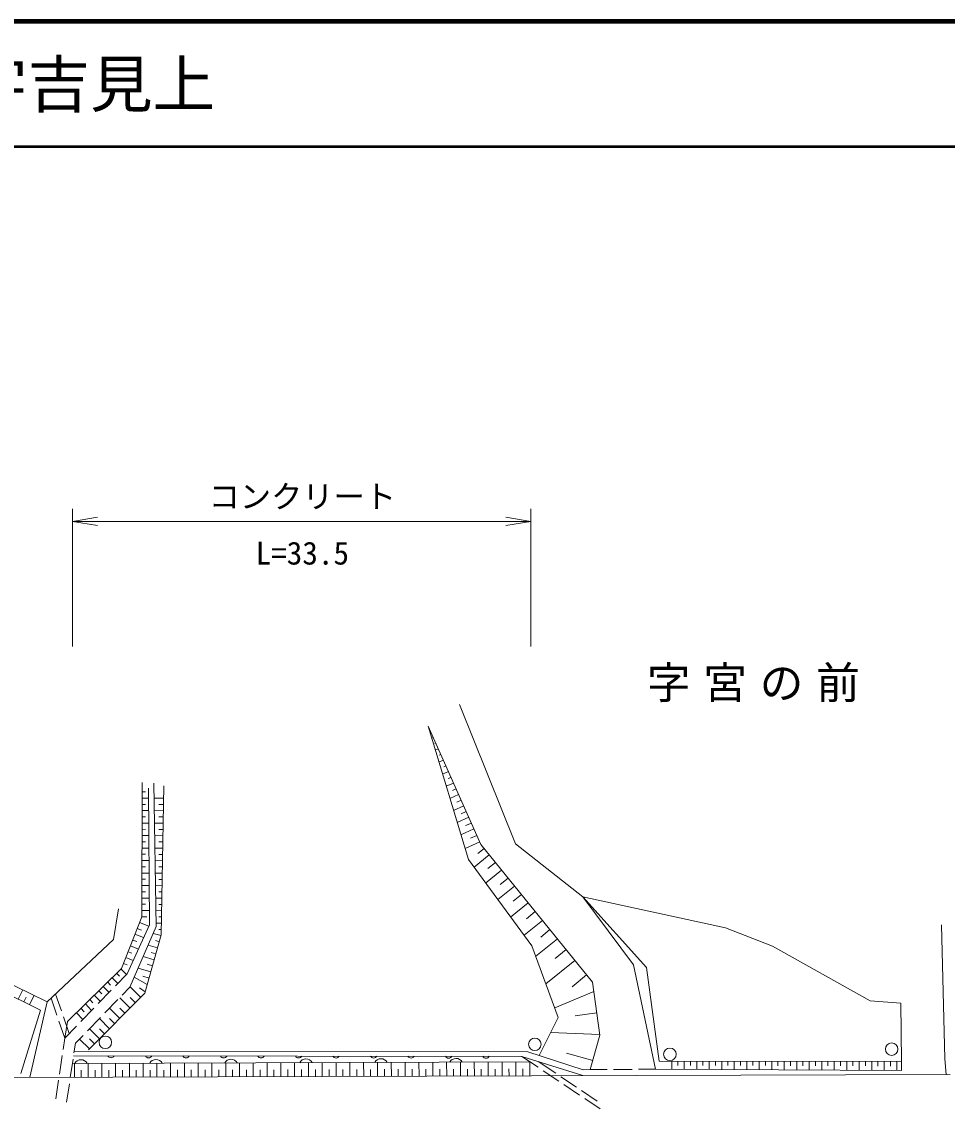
# Model space of a CAD drawing. Units: millimetres, scale not verified. Extents: x 40000 to 680000, y 20000 to 380000.
# Drawn here: x 429547 to 503604, y 293513 to 380000 of the extents above; entities that cross this region are included whole.
import ezdxf
from ezdxf.enums import TextEntityAlignment as Align

# ---------------------------------------------------------------- set-up
doc = ezdxf.new("R2010")
doc.units = ezdxf.units.MM
doc.header["$LTSCALE"] = 1000
doc.layers.add('M-BMK-HTXT', color=7, linetype='Continuous')
doc.layers.add('M-TTL-TXT', color=7, linetype='Continuous')
for name, color, linetype, lineweight in [('M-STR-HTXT', 7, 'Continuous', 13), ('M-TTL', 2, 'Continuous', 140), ('M-TTL-LINE', 7, 'Continuous', 50), ('M-WORK', 1, 'Continuous', 13)]:
    doc.layers.add(name, color=color, linetype=linetype, lineweight=lineweight)
doc.styles.add('ＭＳ ゴシック', font='')
doc.styles.get('ＭＳ ゴシック').set_extended_font_data('MS Gothic')

# ---------------------------------------------------------------- blocks, each defined once
blk = doc.blocks.new('open_arrow')
at = {"color": 0, "linetype": 'Continuous', "lineweight": -2}
blk.add_lwpolyline([(7.5, 1.25), (0, 0), (7.5, -1.25)], dxfattribs=at)

msp = doc.modelspace()

# ---------------------------------------------------------------- linework, layer by layer
at = {"layer": 'M-STR-HTXT'}
for p, q in [((433610, 330000), (433610, 341000)), ((470291, 330000), (470291, 341000)), ((433610, 340000), (470291, 340000))]:
    msp.add_line(p, q, dxfattribs=at)
at = {"layer": 'M-TTL'}
msp.add_line((680000, 380000), (40000, 380000), dxfattribs=at)
at = {"layer": 'M-TTL-LINE'}
msp.add_line((40000, 370000), (680000, 370000), dxfattribs=at)
at = {"layer": 'M-WORK'}
for p, q in [((469066, 314190), (464563, 325355)), ((466294, 314147), (462058, 323632)), ((462058, 323632), (465295, 312937)), ((462466, 322719), (462350, 322667)), ((462670, 322262), (462612, 322237)), ((462874, 321806), (462642, 321702)), ((463281, 320893), (462934, 320738)), ((463078, 321349), (462962, 321298)), ((463485, 320436), (463312, 320359)), ((463689, 319980), (463226, 319773)), ((463893, 319523), (463662, 319420)), ((439154, 308351), (439201, 319105)), ((439197, 318364), (439445, 318363)), ((439768, 307717), (439685, 318647)), ((440319, 307577), (440131, 319062)), ((440929, 318850), (440717, 306912)), ((464097, 319067), (463518, 318808)), ((464301, 318610), (464011, 318481)), ((431069, 300889), (397322, 317666)), ((397462, 318264), (431600, 301561)), ((439195, 317864), (439691, 317862)), ((440911, 317851), (440151, 317864)), ((464505, 318153), (463810, 317843)), ((464709, 317697), (464361, 317542)), ((439191, 316864), (439699, 316862)), ((439193, 317364), (439447, 317363)), ((440893, 316851), (440167, 316864)), ((440902, 317351), (440522, 317357)), ((464912, 317240), (464102, 316879)), ((465116, 316784), (464711, 316603)), ((439187, 315864), (439706, 315862)), ((439189, 316364), (439449, 316363)), ((440875, 315851), (440183, 315863)), ((440884, 316351), (440521, 316357)), ((465320, 316327), (464394, 315914)), ((465527, 315864), (465064, 315657)), ((439182, 314864), (439714, 314862)), ((439184, 315364), (439450, 315363)), ((440858, 314851), (440200, 314863)), ((440867, 315351), (440521, 315357)), ((465734, 315401), (464690, 314935)), ((465967, 314879), (465445, 314647)), ((439180, 314364), (439452, 314363)), ((440849, 314351), (440520, 314357)), ((466199, 314358), (465024, 313833)), ((475218, 303134), (466294, 314147)), ((474429, 309957), (469066, 314190)), ((439176, 313364), (439453, 313363)), ((439178, 313864), (439721, 313862)), ((440840, 313851), (440216, 313862)), ((440831, 313351), (440519, 313357)), ((466959, 313326), (465737, 312336)), ((466554, 313826), (466053, 313421)), ((439171, 312364), (439455, 312363)), ((439173, 312864), (439729, 312862)), ((440822, 312851), (440232, 312862)), ((440814, 312352), (440519, 312357)), ((465295, 312937), (470361, 306041)), ((467454, 312715), (466843, 312220)), ((439167, 311364), (439457, 311363)), ((439169, 311864), (439736, 311862)), ((440805, 311852), (440249, 311861)), ((440796, 311352), (440518, 311357)), ((467949, 312104), (466669, 311067)), ((468468, 311464), (467828, 310945)), ((439165, 310864), (439744, 310862)), ((440787, 310852), (440265, 310861)), ((468987, 310824), (467646, 309737)), ((439160, 309864), (439751, 309861)), ((439163, 310364), (439458, 310363)), ((440769, 309852), (440281, 309861)), ((440778, 310352), (440517, 310356)), ((469530, 310153), (468859, 309610)), ((478486, 304515), (474429, 309957)), ((474429, 309957), (479542, 304304)), ((485851, 307471), (474429, 309957)), ((436909, 306554), (437307, 308993)), ((439156, 308864), (439759, 308861)), ((439158, 309364), (439460, 309363)), ((440752, 308852), (440298, 308860)), ((440761, 309352), (440517, 309356)), ((470073, 309483), (468669, 308345)), ((470642, 308781), (469940, 308212)), ((437543, 304215), (439154, 308351)), ((438977, 307897), (439718, 307609)), ((439154, 308364), (439551, 308362)), ((440743, 308352), (440516, 308356)), ((471211, 308079), (469740, 306887)), ((437997, 303804), (439768, 307717)), ((438211, 302733), (440319, 307577)), ((438796, 307431), (439141, 307297)), ((440701, 306855), (440080, 307029)), ((440734, 307852), (440314, 307860)), ((440725, 307352), (440515, 307356)), ((471807, 307343), (471072, 306747)), ((489627, 306017), (485851, 307471)), ((503408, 296989), (503146, 307719)), ((431600, 301561), (436909, 306554)), ((438433, 306499), (438753, 306375)), ((438614, 306965), (439305, 306696)), ((440717, 306912), (439404, 302245)), ((440566, 306373), (440255, 306461)), ((472403, 306608), (470670, 305203)), ((438070, 305568), (438366, 305452)), ((438251, 306034), (438893, 305784)), ((440430, 305892), (439678, 306104)), ((440295, 305411), (439919, 305517)), ((470361, 306041), (472472, 300318)), ((473105, 305741), (472239, 305039)), ((497437, 301631), (489627, 306017)), ((437707, 304636), (437993, 304525)), ((437889, 305102), (438480, 304871)), ((440159, 304929), (439275, 305178)), ((440024, 304448), (439582, 304573)), ((473808, 304875), (471486, 302993)), ((480245, 296166), (478486, 304515)), ((433212, 299993), (437543, 304215)), ((437069, 302848), (437997, 303804)), ((437151, 303832), (437374, 303603)), ((437509, 304181), (437937, 303742)), ((439889, 303967), (438872, 304253)), ((439746, 303459), (439237, 303602)), ((474748, 303714), (473587, 302773)), ((479542, 304304), (480550, 296799)), ((436076, 302785), (436543, 302307)), ((436434, 303134), (436668, 302895)), ((436793, 303483), (437240, 303024)), ((437599, 302103), (438211, 302733)), ((439075, 301914), (438223, 302761)), ((439603, 302951), (438557, 303527)), ((475797, 298896), (475218, 303134)), ((429278, 301779), (429645, 302518)), ((429725, 301556), (429910, 301929)), ((430173, 301334), (430543, 302078)), ((432374, 300493), (431906, 301849)), ((432728, 300841), (432264, 302185)), ((439404, 302245), (434901, 297718)), ((435360, 302087), (435846, 301589)), ((435675, 301413), (436720, 302490)), ((435718, 302436), (435961, 302187)), ((438228, 301062), (437394, 301891)), ((438651, 301488), (438225, 301911)), ((439440, 302373), (438969, 302684)), ((475319, 302393), (472191, 301080)), ((431600, 301561), (430193, 295519)), ((434282, 299979), (435327, 301055)), ((434286, 301040), (434548, 300771)), ((434644, 301389), (435149, 300871)), ((435002, 301738), (435255, 301479)), ((436206, 300668), (437251, 301744)), ((437398, 300229), (436575, 301048)), ((437813, 300645), (437396, 301060)), ((499876, 301443), (497437, 301631)), ((499947, 296775), (499876, 301443)), ((429479, 295812), (431069, 300889)), ((433354, 299024), (432891, 300368)), ((433928, 300691), (434452, 300154)), ((434812, 299233), (435858, 300309)), ((436579, 299405), (435766, 300215)), ((436989, 299817), (436577, 300227)), ((472472, 300318), (470936, 297256)), ((475554, 300673), (473835, 300438)), ((433005, 298664), (432537, 300020)), ((433005, 298664), (433212, 299993)), ((433005, 298664), (433934, 299620)), ((435770, 298592), (434966, 299391)), ((436174, 298998), (435768, 299403)), ((432869, 297754), (433005, 298664)), ((433852, 298245), (434464, 298874)), ((434970, 297788), (434176, 298578)), ((435370, 298190), (434968, 298590)), ((475789, 298953), (471858, 299095)), ((475031, 296138), (475797, 298896)), ((433737, 297476), (433852, 298245)), ((433759, 297620), (470030, 297548)), ((470030, 297548), (474468, 296118)), ((432572, 295776), (432795, 297259)), ((433441, 295498), (433663, 296982)), ((470291, 296751), (433610, 296628)), ((433701, 297235), (469564, 297197)), ((440370, 295551), (440366, 296651)), ((441470, 295554), (441467, 296654)), ((442571, 295557), (442568, 296658)), ((443672, 295561), (443669, 296662)), ((444774, 295564), (444770, 296665)), ((445875, 295567), (445872, 296669)), ((446978, 295571), (446974, 296673)), ((448080, 295574), (448077, 296677)), ((449183, 295577), (449179, 296680)), ((450286, 295581), (450283, 296684)), ((451389, 295584), (451386, 296688)), ((452493, 295588), (452490, 296691)), ((453597, 295591), (453594, 296695)), ((454702, 295594), (454699, 296699)), ((455807, 295598), (455803, 296703)), ((456912, 295601), (456909, 296706)), ((458018, 295605), (458014, 296710)), ((459123, 295608), (459120, 296714)), ((460230, 295611), (460226, 296717)), ((461336, 295615), (461333, 296721)), ((462443, 295618), (462440, 296725)), ((463550, 295621), (463547, 296729)), ((464658, 295625), (464654, 296732)), ((465766, 295628), (465762, 296736)), ((466874, 295632), (466870, 296740)), ((467982, 295630), (467978, 296738)), ((469090, 295633), (469087, 296742)), ((469564, 297197), (470858, 296328)), ((469564, 297197), (474435, 295655)), ((470198, 295635), (470195, 296743)), ((470876, 296782), (472270, 295846)), ((475232, 296863), (473143, 297443)), ((480550, 296799), (499947, 296775)), ((481550, 296798), (481549, 296158)), ((482050, 296797), (482050, 296477)), ((482550, 296797), (482549, 296153)), ((483050, 296796), (483050, 296474)), ((483550, 296795), (483549, 296147)), ((484050, 296795), (484050, 296471)), ((484550, 296794), (484549, 296142)), ((485050, 296793), (485050, 296467)), ((485550, 296793), (485549, 296136)), ((486050, 296792), (486050, 296464)), ((486550, 296792), (486549, 296131)), ((487050, 296791), (487050, 296461)), ((487550, 296790), (487549, 296125)), ((488050, 296790), (488050, 296457)), ((488550, 296789), (488549, 296120)), ((489050, 296789), (489050, 296454)), ((489550, 296788), (489549, 296114)), ((490050, 296787), (490050, 296450)), ((490550, 296787), (490549, 296108)), ((491050, 296786), (491050, 296447)), ((491550, 296786), (491549, 296103)), ((492050, 296785), (492050, 296444)), ((492550, 296784), (492549, 296097)), ((493050, 296784), (493050, 296440)), ((493550, 296783), (493549, 296092)), ((494050, 296783), (494050, 296437)), ((494550, 296782), (494549, 296086)), ((495050, 296781), (495050, 296433)), ((495550, 296781), (495549, 296081)), ((496050, 296780), (496050, 296430)), ((496550, 296780), (496549, 296075)), ((497050, 296779), (497050, 296427)), ((497550, 296778), (497549, 296070)), ((498050, 296778), (498050, 296423)), ((498550, 296777), (498549, 296064)), ((499050, 296777), (499050, 296420)), ((499550, 296776), (499549, 296058)), ((499947, 296056), (499947, 296775)), ((503502, 295744), (503408, 296989)), ((433774, 295530), (433771, 296628)), ((434323, 295532), (434322, 296081)), ((434872, 295534), (434869, 296632)), ((435422, 295535), (435420, 296085)), ((435971, 295537), (435968, 296636)), ((436521, 295539), (436519, 296088)), ((437070, 295540), (437067, 296640)), ((437620, 295542), (437618, 296092)), ((438170, 295544), (438166, 296643)), ((438720, 295545), (438718, 296095)), ((439270, 295547), (439266, 296647)), ((439820, 295549), (439818, 296099)), ((440920, 295552), (440918, 296102)), ((442021, 295556), (442019, 296106)), ((443122, 295559), (443120, 296110)), ((444223, 295562), (444221, 296113)), ((445324, 295566), (445323, 296117)), ((446426, 295569), (446425, 296120)), ((447529, 295572), (447527, 296124)), ((448631, 295576), (448630, 296127)), ((449734, 295579), (449733, 296131)), ((450838, 295583), (450836, 296134)), ((451941, 295586), (451940, 296138)), ((453045, 295589), (453044, 296141)), ((454150, 295593), (454148, 296145)), ((455254, 295596), (455253, 296149)), ((456359, 295599), (456358, 296152)), ((457465, 295603), (457463, 296156)), ((458570, 295606), (458569, 296159)), ((459676, 295610), (459675, 296163)), ((460783, 295613), (460781, 296166)), ((461890, 295616), (461888, 296170)), ((462997, 295620), (462995, 296173)), ((464104, 295623), (464102, 296177)), ((465212, 295627), (465210, 296180)), ((466320, 295630), (466318, 296184)), ((467428, 295628), (467426, 296182)), ((468536, 295632), (468534, 296186)), ((469644, 295633), (469642, 296187)), ((471273, 296050), (472519, 295214)), ((474468, 296118), (475031, 296138)), ((476388, 296146), (475031, 296138)), ((478388, 296156), (476888, 296148)), ((480245, 296166), (478888, 296159)), ((480245, 296166), (499947, 296056)), ((428467, 295514), (503830, 295745)), ((432276, 293798), (432498, 295281)), ((433145, 293520), (433367, 295004)), ((472685, 295568), (473931, 294732)), ((472934, 294936), (474180, 294100)), ((474346, 294453), (475591, 293617)), ((474595, 293821), (475840, 292985))]:
    msp.add_line(p, q, dxfattribs=at)
for centre in [(436246, 298321), (470604, 298161), (481408, 297364), (499146, 297774)]:
    msp.add_circle(centre, 500, dxfattribs=at)
for centre, radius, start, end in [((434292, 296364), 567, 28.26533, 152.12036), ((436701, 297365), 283, 208.01235, 331.86738), ((439701, 297362), 283, 208.01235, 331.86738), ((440292, 296384), 567, 28.26533, 152.12036), ((442701, 297359), 283, 208.01235, 331.86738), ((445701, 297355), 283, 208.01235, 331.86738), ((446292, 296404), 567, 28.26533, 152.12036), ((448701, 297352), 283, 208.01235, 331.86738), ((451701, 297349), 283, 208.01235, 331.86738), ((452292, 296424), 567, 28.26533, 152.12036), ((454701, 297346), 283, 208.01235, 331.86738), ((457701, 297343), 283, 208.01235, 331.86738), ((458292, 296444), 567, 28.26533, 152.12036), ((460701, 297340), 283, 208.01235, 331.86738), ((463701, 297336), 283, 208.01235, 331.86738), ((464292, 296465), 567, 28.26533, 152.12036), ((466701, 297333), 283, 208.01235, 331.86738)]:
    msp.add_arc(centre, radius, start, end, dxfattribs=at)

# ---------------------------------------------------------------- block references
at = {"layer": 'M-STR-HTXT', "xscale": 267, "yscale": 267}
msp.add_blockref('open_arrow', (433610, 340000), dxfattribs=at)
at = {"layer": 'M-STR-HTXT', "xscale": 267, "yscale": 267, "rotation": 180}
msp.add_blockref('open_arrow', (470291, 340000), dxfattribs=at)

# ---------------------------------------------------------------- texts
at = {"layer": 'M-BMK-HTXT', "insert": (488588, 326959), "char_height": 2566, "attachment_point": 5, "style": 'ＭＳ ゴシック'}
msp.add_mtext('\\T1.29;字宮の前', dxfattribs=at)
at = {"layer": 'M-STR-HTXT', "style": 'ＭＳ ゴシック'}
msp.add_text('コンクリート', height=1833, dxfattribs=at).set_placement((452000, 342000), align=Align.MIDDLE_CENTER)
msp.add_text('L=33.5', height=1833, dxfattribs=at).set_placement((452000, 336000), align=Align.BOTTOM_CENTER)
at = {"layer": 'M-TTL-TXT', "style": 'ＭＳ ゴシック'}
msp.add_text('下関市大字吉見上', height=3666, dxfattribs=at).set_placement((405024, 375000), align=Align.MIDDLE_LEFT)

doc.saveas('drawing.dxf')
